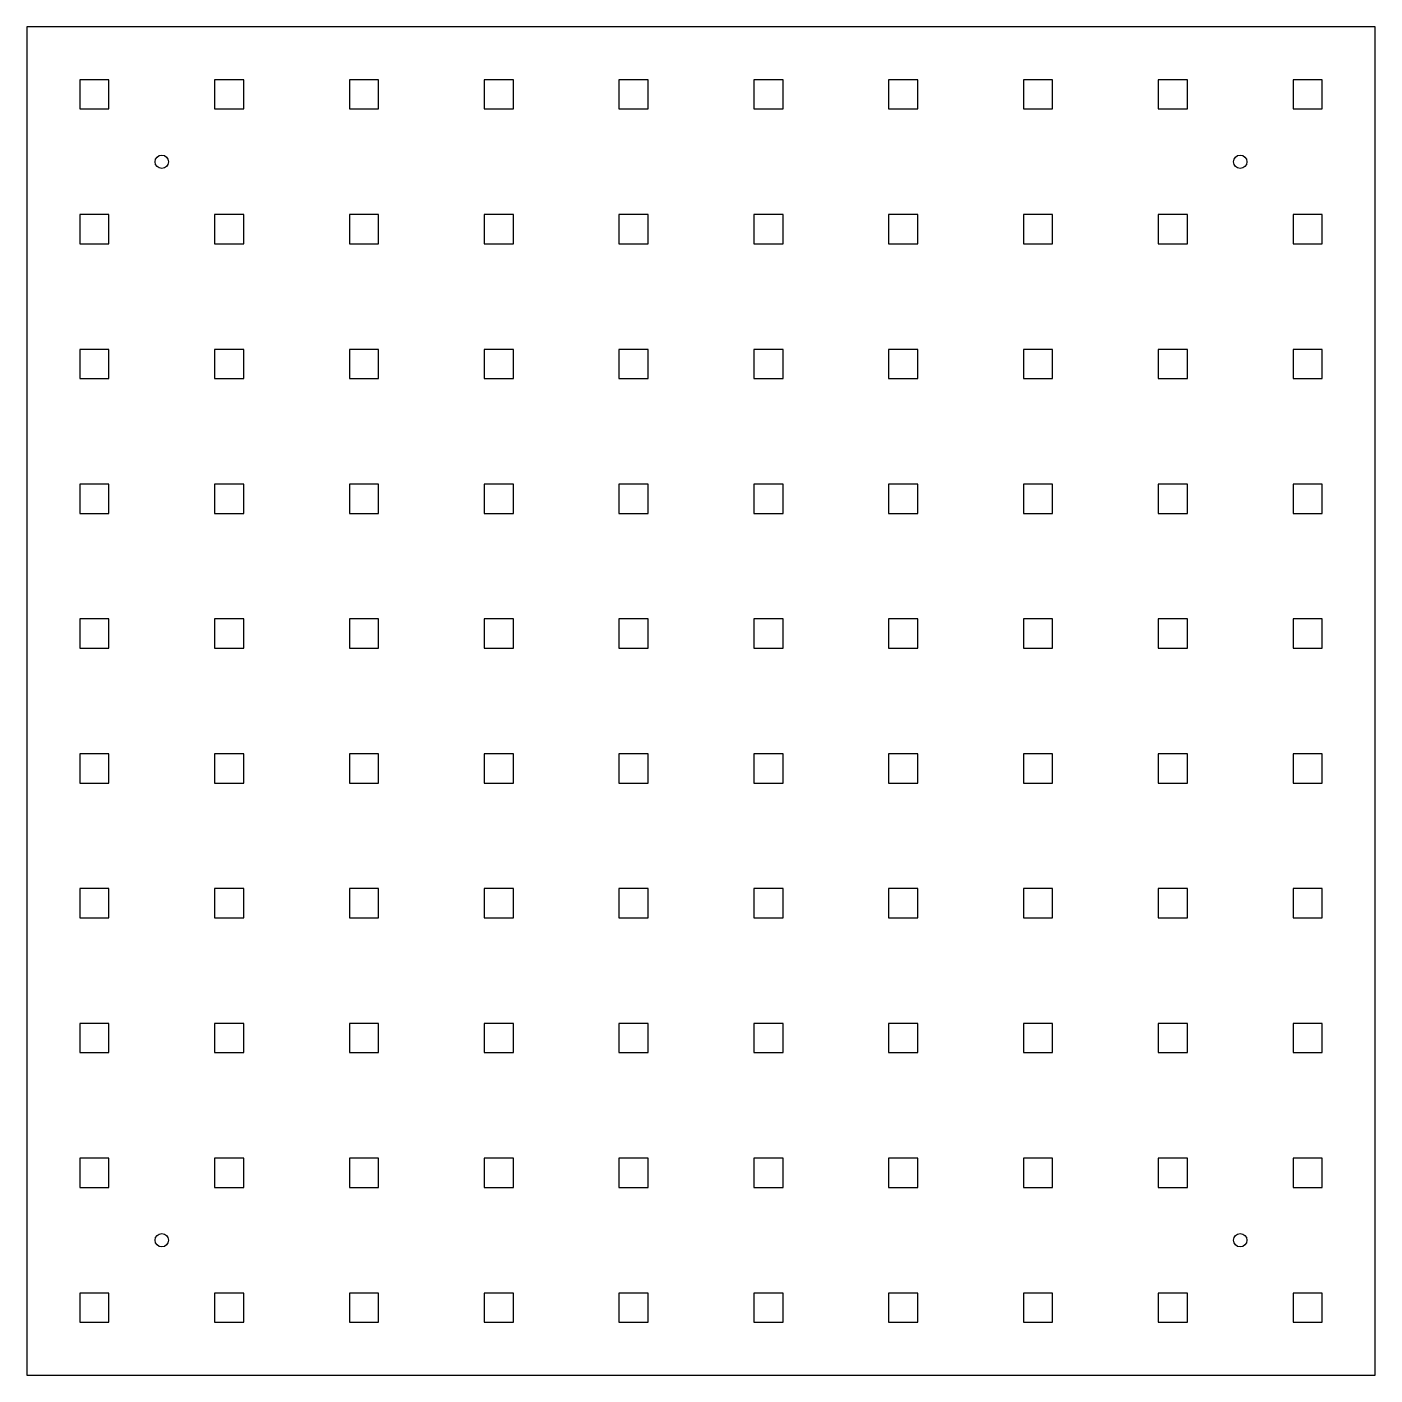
# Model space of a CAD drawing. Extents: x 950 to 1250, y -180 to 120.
import ezdxf

# ---------------------------------------------------------------- set-up
doc = ezdxf.new("R2010")
doc.units = 0
doc.header["$MEASUREMENT"] = 0
for name, color, linetype in [('DEFAULT', 18, 'CONTINUOUS'), ('LAYER_01', 12, 'CONTINUOUS'), ('LAYER_03', 5, 'CONTINUOUS')]:
    doc.layers.add(name, color=color, linetype=linetype)

msp = doc.modelspace()

# ---------------------------------------------------------------- linework, layer by layer
at = {"layer": 'DEFAULT'}
for p, q in [((950, 120), (950, -180)), ((1250, 120), (950, 120)), ((1250, -180), (1250, 120)), ((950, -180), (1250, -180))]:
    msp.add_line(p, q, dxfattribs=at)
at = {"layer": 'LAYER_01'}
for centre in [(980, 90), (1220, 90), (980, -150), (1220, -150)]:
    msp.add_circle(centre, 1.5, dxfattribs=at)
at = {"layer": 'LAYER_03'}
for points in [[(961.75, 101.75), (968.25, 101.75), (968.25, 108.25), (961.75, 108.25)], [(991.75, 101.75), (998.25, 101.75), (998.25, 108.25), (991.75, 108.25)], [(1021.75, 101.75), (1028.25, 101.75), (1028.25, 108.25), (1021.75, 108.25)], [(1051.75, 101.75), (1058.25, 101.75), (1058.25, 108.25), (1051.75, 108.25)], [(1081.75, 101.75), (1088.25, 101.75), (1088.25, 108.25), (1081.75, 108.25)], [(1111.75, 101.75), (1118.25, 101.75), (1118.25, 108.25), (1111.75, 108.25)], [(1141.75, 101.75), (1148.25, 101.75), (1148.25, 108.25), (1141.75, 108.25)], [(1171.75, 101.75), (1178.25, 101.75), (1178.25, 108.25), (1171.75, 108.25)], [(1201.75, 101.75), (1208.25, 101.75), (1208.25, 108.25), (1201.75, 108.25)], [(1231.75, 101.75), (1238.25, 101.75), (1238.25, 108.25), (1231.75, 108.25)], [(961.75, 71.75), (968.25, 71.75), (968.25, 78.25), (961.75, 78.25)], [(991.75, 71.75), (998.25, 71.75), (998.25, 78.25), (991.75, 78.25)], [(1021.75, 71.75), (1028.25, 71.75), (1028.25, 78.25), (1021.75, 78.25)], [(1051.75, 71.75), (1058.25, 71.75), (1058.25, 78.25), (1051.75, 78.25)], [(1081.75, 71.75), (1088.25, 71.75), (1088.25, 78.25), (1081.75, 78.25)], [(1111.75, 71.75), (1118.25, 71.75), (1118.25, 78.25), (1111.75, 78.25)], [(1141.75, 71.75), (1148.25, 71.75), (1148.25, 78.25), (1141.75, 78.25)], [(1171.75, 71.75), (1178.25, 71.75), (1178.25, 78.25), (1171.75, 78.25)], [(1201.75, 71.75), (1208.25, 71.75), (1208.25, 78.25), (1201.75, 78.25)], [(1231.75, 71.75), (1238.25, 71.75), (1238.25, 78.25), (1231.75, 78.25)], [(961.75, 41.75), (968.25, 41.75), (968.25, 48.25), (961.75, 48.25)], [(991.75, 41.75), (998.25, 41.75), (998.25, 48.25), (991.75, 48.25)], [(1021.75, 41.75), (1028.25, 41.75), (1028.25, 48.25), (1021.75, 48.25)], [(1051.75, 41.75), (1058.25, 41.75), (1058.25, 48.25), (1051.75, 48.25)], [(1081.75, 41.75), (1088.25, 41.75), (1088.25, 48.25), (1081.75, 48.25)], [(1111.75, 41.75), (1118.25, 41.75), (1118.25, 48.25), (1111.75, 48.25)], [(1141.75, 41.75), (1148.25, 41.75), (1148.25, 48.25), (1141.75, 48.25)], [(1171.75, 41.75), (1178.25, 41.75), (1178.25, 48.25), (1171.75, 48.25)], [(1201.75, 41.75), (1208.25, 41.75), (1208.25, 48.25), (1201.75, 48.25)], [(1231.75, 41.75), (1238.25, 41.75), (1238.25, 48.25), (1231.75, 48.25)], [(961.75, 11.75), (968.25, 11.75), (968.25, 18.25), (961.75, 18.25)], [(991.75, 11.75), (998.25, 11.75), (998.25, 18.25), (991.75, 18.25)], [(1021.75, 11.75), (1028.25, 11.75), (1028.25, 18.25), (1021.75, 18.25)], [(1051.75, 11.75), (1058.25, 11.75), (1058.25, 18.25), (1051.75, 18.25)], [(1081.75, 11.75), (1088.25, 11.75), (1088.25, 18.25), (1081.75, 18.25)], [(1111.75, 11.75), (1118.25, 11.75), (1118.25, 18.25), (1111.75, 18.25)], [(1141.75, 11.75), (1148.25, 11.75), (1148.25, 18.25), (1141.75, 18.25)], [(1171.75, 11.75), (1178.25, 11.75), (1178.25, 18.25), (1171.75, 18.25)], [(1201.75, 11.75), (1208.25, 11.75), (1208.25, 18.25), (1201.75, 18.25)], [(1231.75, 11.75), (1238.25, 11.75), (1238.25, 18.25), (1231.75, 18.25)], [(961.75, -18.25), (968.25, -18.25), (968.25, -11.75), (961.75, -11.75)], [(991.75, -18.25), (998.25, -18.25), (998.25, -11.75), (991.75, -11.75)], [(1021.75, -18.25), (1028.25, -18.25), (1028.25, -11.75), (1021.75, -11.75)], [(1051.75, -18.25), (1058.25, -18.25), (1058.25, -11.75), (1051.75, -11.75)], [(1081.75, -18.25), (1088.25, -18.25), (1088.25, -11.75), (1081.75, -11.75)], [(1111.75, -18.25), (1118.25, -18.25), (1118.25, -11.75), (1111.75, -11.75)], [(1141.75, -18.25), (1148.25, -18.25), (1148.25, -11.75), (1141.75, -11.75)], [(1171.75, -18.25), (1178.25, -18.25), (1178.25, -11.75), (1171.75, -11.75)], [(1201.75, -18.25), (1208.25, -18.25), (1208.25, -11.75), (1201.75, -11.75)], [(1231.75, -18.25), (1238.25, -18.25), (1238.25, -11.75), (1231.75, -11.75)], [(961.75, -48.25), (968.25, -48.25), (968.25, -41.75), (961.75, -41.75)], [(991.75, -48.25), (998.25, -48.25), (998.25, -41.75), (991.75, -41.75)], [(1021.75, -48.25), (1028.25, -48.25), (1028.25, -41.75), (1021.75, -41.75)], [(1051.75, -48.25), (1058.25, -48.25), (1058.25, -41.75), (1051.75, -41.75)], [(1081.75, -48.25), (1088.25, -48.25), (1088.25, -41.75), (1081.75, -41.75)], [(1111.75, -48.25), (1118.25, -48.25), (1118.25, -41.75), (1111.75, -41.75)], [(1141.75, -48.25), (1148.25, -48.25), (1148.25, -41.75), (1141.75, -41.75)], [(1171.75, -48.25), (1178.25, -48.25), (1178.25, -41.75), (1171.75, -41.75)], [(1201.75, -48.25), (1208.25, -48.25), (1208.25, -41.75), (1201.75, -41.75)], [(1231.75, -48.25), (1238.25, -48.25), (1238.25, -41.75), (1231.75, -41.75)], [(961.75, -78.25), (968.25, -78.25), (968.25, -71.75), (961.75, -71.75)], [(991.75, -78.25), (998.25, -78.25), (998.25, -71.75), (991.75, -71.75)], [(1021.75, -78.25), (1028.25, -78.25), (1028.25, -71.75), (1021.75, -71.75)], [(1051.75, -78.25), (1058.25, -78.25), (1058.25, -71.75), (1051.75, -71.75)], [(1081.75, -78.25), (1088.25, -78.25), (1088.25, -71.75), (1081.75, -71.75)], [(1111.75, -78.25), (1118.25, -78.25), (1118.25, -71.75), (1111.75, -71.75)], [(1141.75, -78.25), (1148.25, -78.25), (1148.25, -71.75), (1141.75, -71.75)], [(1171.75, -78.25), (1178.25, -78.25), (1178.25, -71.75), (1171.75, -71.75)], [(1201.75, -78.25), (1208.25, -78.25), (1208.25, -71.75), (1201.75, -71.75)], [(1231.75, -78.25), (1238.25, -78.25), (1238.25, -71.75), (1231.75, -71.75)], [(961.75, -108.25), (968.25, -108.25), (968.25, -101.75), (961.75, -101.75)], [(991.75, -108.25), (998.25, -108.25), (998.25, -101.75), (991.75, -101.75)], [(1021.75, -108.25), (1028.25, -108.25), (1028.25, -101.75), (1021.75, -101.75)], [(1051.75, -108.25), (1058.25, -108.25), (1058.25, -101.75), (1051.75, -101.75)], [(1081.75, -108.25), (1088.25, -108.25), (1088.25, -101.75), (1081.75, -101.75)], [(1111.75, -108.25), (1118.25, -108.25), (1118.25, -101.75), (1111.75, -101.75)], [(1141.75, -108.25), (1148.25, -108.25), (1148.25, -101.75), (1141.75, -101.75)], [(1171.75, -108.25), (1178.25, -108.25), (1178.25, -101.75), (1171.75, -101.75)], [(1201.75, -108.25), (1208.25, -108.25), (1208.25, -101.75), (1201.75, -101.75)], [(1231.75, -108.25), (1238.25, -108.25), (1238.25, -101.75), (1231.75, -101.75)], [(961.75, -138.25), (968.25, -138.25), (968.25, -131.75), (961.75, -131.75)], [(991.75, -138.25), (998.25, -138.25), (998.25, -131.75), (991.75, -131.75)], [(1021.75, -138.25), (1028.25, -138.25), (1028.25, -131.75), (1021.75, -131.75)], [(1051.75, -138.25), (1058.25, -138.25), (1058.25, -131.75), (1051.75, -131.75)], [(1081.75, -138.25), (1088.25, -138.25), (1088.25, -131.75), (1081.75, -131.75)], [(1111.75, -138.25), (1118.25, -138.25), (1118.25, -131.75), (1111.75, -131.75)], [(1141.75, -138.25), (1148.25, -138.25), (1148.25, -131.75), (1141.75, -131.75)], [(1171.75, -138.25), (1178.25, -138.25), (1178.25, -131.75), (1171.75, -131.75)], [(1201.75, -138.25), (1208.25, -138.25), (1208.25, -131.75), (1201.75, -131.75)], [(1231.75, -138.25), (1238.25, -138.25), (1238.25, -131.75), (1231.75, -131.75)], [(961.75, -168.25), (968.25, -168.25), (968.25, -161.75), (961.75, -161.75)], [(991.75, -168.25), (998.25, -168.25), (998.25, -161.75), (991.75, -161.75)], [(1021.75, -168.25), (1028.25, -168.25), (1028.25, -161.75), (1021.75, -161.75)], [(1051.75, -168.25), (1058.25, -168.25), (1058.25, -161.75), (1051.75, -161.75)], [(1081.75, -168.25), (1088.25, -168.25), (1088.25, -161.75), (1081.75, -161.75)], [(1111.75, -168.25), (1118.25, -168.25), (1118.25, -161.75), (1111.75, -161.75)], [(1141.75, -168.25), (1148.25, -168.25), (1148.25, -161.75), (1141.75, -161.75)], [(1171.75, -168.25), (1178.25, -168.25), (1178.25, -161.75), (1171.75, -161.75)], [(1201.75, -168.25), (1208.25, -168.25), (1208.25, -161.75), (1201.75, -161.75)], [(1231.75, -168.25), (1238.25, -168.25), (1238.25, -161.75), (1231.75, -161.75)]]:
    msp.add_lwpolyline(points, close=True, dxfattribs=at)

doc.saveas('drawing.dxf')
